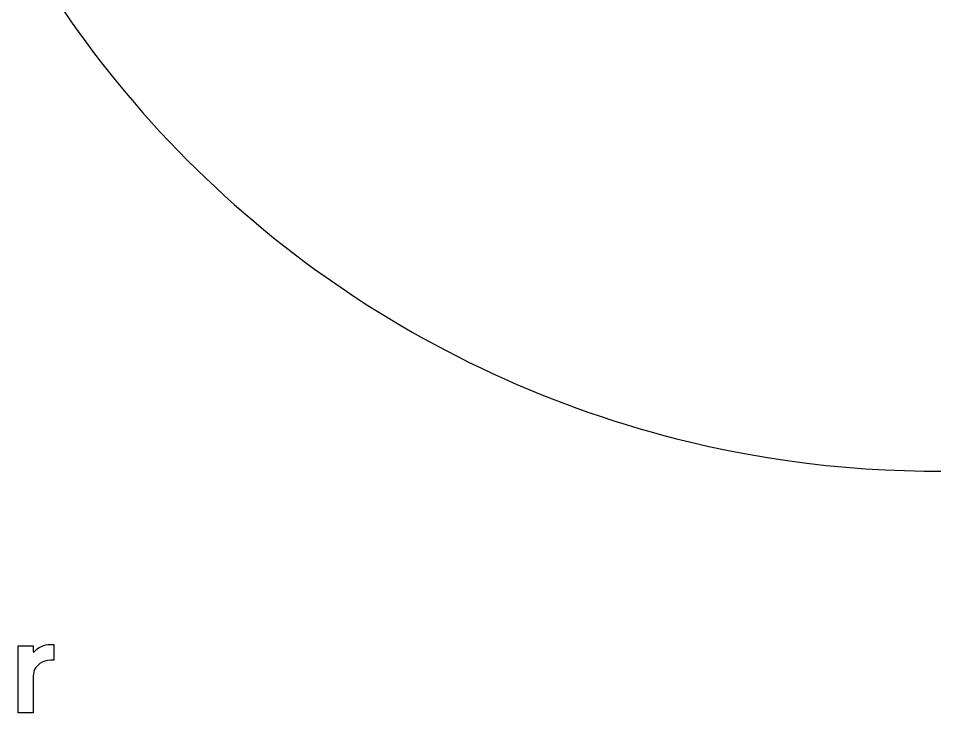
# Model space of a CAD drawing. Extents: x -122 to 332, y -236 to 521.
# Drawn here: x 230.95 to 256.68, y -101.13 to -81.64 of the extents above; entities that cross this region are included whole.
import ezdxf

# ---------------------------------------------------------------- set-up
doc = ezdxf.new("R2010")
doc.units = 0
doc.layers.add('Layer_1', color=7, linetype='CONTINUOUS')

msp = doc.modelspace()

# ---------------------------------------------------------------- linework, layer by layer
at = {"layer": 'Layer_1', "color": 7}
msp.add_line((249.796504, -93.525782), (249.796504, -93.525782), dxfattribs=at)
at = {"layer": 'Layer_1', "color": 3}
for p, q in [((230.95351, -99.337), (230.95351, -99.2543)), ((230.95351, -99.2543), (230.98111, -99.2543)), ((230.98111, -99.2543), (231.07071, -99.2543)), ((231.07071, -99.2543), (231.09831, -99.2543)), ((231.09831, -99.2543), (231.12591, -99.2543)), ((231.12591, -99.2543), (231.15351, -99.2543)), ((231.15351, -99.2543), (231.27065, -99.2543)), ((231.27065, -99.2543), (231.29135, -99.2543)), ((231.29135, -99.2543), (231.37405, -99.2543)), ((231.37405, -99.2543), (231.37405, -99.3301)), ((231.86336, -99.21297), (231.95296, -99.21303)), ((231.95296, -99.21303), (231.95296, -99.654)), ((230.95351, -99.3577), (230.95351, -99.337)), ((230.95351, -99.47483), (230.95351, -99.3577)), ((230.95351, -99.50243), (230.95351, -99.47483)), ((230.95351, -99.53003), (230.95351, -99.50243)), ((230.95351, -99.55763), (230.95351, -99.53003)), ((230.95351, -99.58523), (230.95351, -99.55763)), ((230.95351, -99.66103), (230.95351, -99.58523)), ((230.95351, -99.78506), (230.95351, -99.66103)), ((230.95351, -99.81266), (230.95351, -99.78506)), ((230.95351, -99.85396), (230.95351, -99.81266)), ((230.95351, -99.88836), (230.95351, -99.85396)), ((230.95351, -99.92966), (230.95351, -99.88836)), ((230.95351, -99.97786), (230.95351, -99.92966)), ((230.95351, -100.01916), (230.95351, -99.97786)), ((230.95351, -100.06736), (230.95351, -100.01916)), ((230.95351, -100.28095), (230.95351, -100.06736)), ((231.38105, -100.04674), (231.37405, -100.09494)), ((231.40175, -99.9365), (231.38105, -100.04674)), ((230.95351, -100.30165), (230.95351, -100.28095)), ((230.95351, -100.32235), (230.95351, -100.30165)), ((230.95351, -100.46016), (230.95351, -100.32235)), ((231.37405, -100.09494), (231.37405, -101.12847)), ((230.95351, -100.51526), (230.95351, -100.46016)), ((230.95351, -100.57036), (230.95351, -100.51526)), ((230.95351, -100.62546), (230.95351, -100.57036)), ((230.95351, -100.68056), (230.95351, -100.62546)), ((230.95351, -100.81837), (230.95351, -100.68056)), ((230.95351, -100.86657), (230.95351, -100.81837)), ((230.95351, -101.00437), (230.95351, -100.86657)), ((230.95351, -101.02507), (230.95351, -101.00437)), ((230.95351, -101.05267), (230.95351, -101.02507)), ((230.95351, -101.07337), (230.95351, -101.05267)), ((230.95351, -101.10777), (230.95351, -101.07337)), ((230.95351, -101.12847), (230.95351, -101.10777)), ((231.03621, -101.12847), (230.95351, -101.12847)), ((231.05691, -101.12847), (231.03621, -101.12847)), ((231.17405, -101.12847), (231.05691, -101.12847)), ((231.20165, -101.12847), (231.17405, -101.12847)), ((231.22925, -101.12847), (231.20165, -101.12847)), ((231.25685, -101.12847), (231.22925, -101.12847)), ((231.34645, -101.12847), (231.25685, -101.12847)), ((231.37405, -101.12847), (231.34645, -101.12847))]:
    msp.add_line(p, q, dxfattribs=at)
at = {"layer": 'Layer_1', "color": 7}
for points in [[(231.408339, -80.165998), (235.523594, -86.881484), (242.138014, -91.687142), (249.796504, -93.525782)], [(249.796504, -93.525782), (261.475906, -96.329758), (273.694353, -91.822135), (280.754402, -82.104811)]]:
    msp.add_open_spline(points, degree=3, dxfattribs=at)
at = {"layer": 'Layer_1', "color": 3}
for points in [[(231.38105, -99.44035), (231.514257, -99.288763), (231.675027, -99.21297), (231.86336, -99.21297)], [(231.37405, -99.3301), (231.37205, -99.372567), (231.374383, -99.409317), (231.38105, -99.44035)], [(231.95296, -99.654), (231.69458, -99.6368), (231.510843, -99.730967), (231.40175, -99.9365)]]:
    msp.add_open_spline(points, degree=3, dxfattribs=at)

doc.saveas('drawing.dxf')
